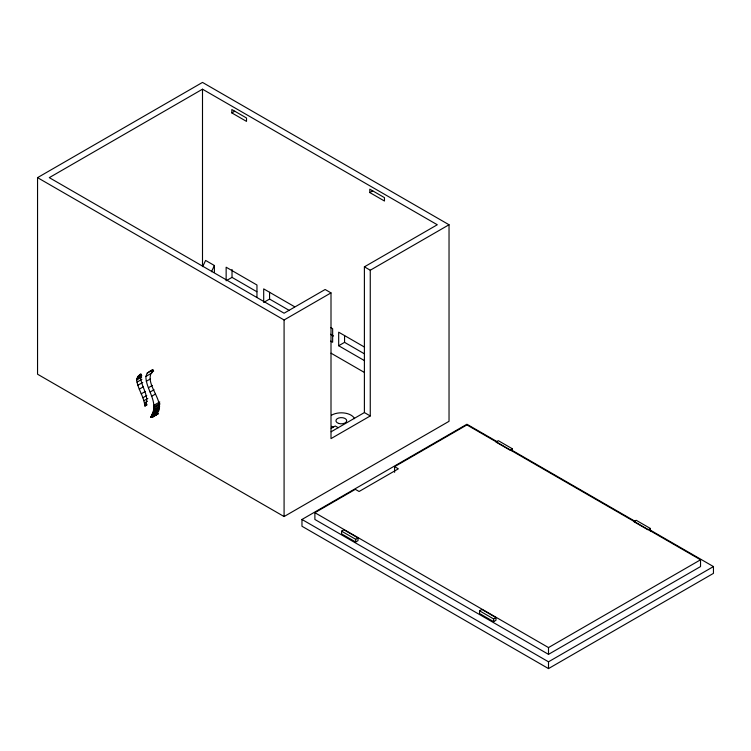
<?xml version="1.0" encoding="UTF-8"?>
<svg xmlns="http://www.w3.org/2000/svg" width="751" height="751" viewBox="0 0 751 751"><rect width="100%" height="100%" fill="white"/><g stroke="black" fill="none" stroke-linecap="round" stroke-linejoin="round"><path stroke-width="1.13" d="M150.36 370.928L152.969 370.459C141.057 384.146 171.772 405.127 153.523 416.523C148.98 419.471 152.171 414.195 153.035 412.168C157.006 399.879 145.854 388.567 145.882 376.448L147.234 373.05L152.312 369.792M150.848 417.378L156.724 413.989L159.625 406.15L153.758 409.539M136.72 379.978L137.48 377.162L140.644 373.914C139.048 384.972 150.829 395.617 145.084 405.981L144.765 405.756C144.108 396.631 137.677 389.056 136.72 379.978L141.61 377.152M202.667 266.652L205.605 260.437L214.401 265.516L214.401 272.294M211.472 271.731L214.401 265.516M37.55 177.64L202.498 82.413L449.032 224.756L449.032 421.311L284.085 516.547L37.55 374.205L37.55 177.64L284.085 319.982L331.003 292.89L331.003 438.622L370.262 415.951L370.262 270.229L449.032 224.756M331.172 431.75L364.395 412.562L364.395 266.84L437.289 224.756L202.498 89.191L49.294 177.64L284.085 313.205L325.136 289.501L331.003 292.89M231.843 112.913L246.516 121.39L246.516 118.001L231.843 109.524L231.843 112.913L234.781 111.223M369.792 192.556L384.465 201.024L384.465 197.635L369.792 189.168L369.792 192.556L372.721 190.857M256.87 291.735L232.021 277.382L226.145 280.771L226.145 267.215L256.964 285.005L256.964 297.434M289.445 310.538L269.562 299.058L263.695 302.446L263.695 288.891L294.514 306.69M138.315 375.885L141.254 374.195M137.48 377.162L141.385 374.899M136.926 378.56L141.817 375.735M147.234 373.05L153.101 369.661L151.749 373.059L145.882 376.448M151.721 372.186L153.673 371.06M137.011 382.137L141.901 379.311M137.874 385.225L142.765 382.4M146.285 381.283L150.2 379.02M139.282 389.149L143.197 386.896M148.435 387.704L152.34 385.441M141.216 393.834L145.121 391.571M150.106 392.003L154.021 389.741M142.85 397.758L146.764 395.505M143.91 400.705L147.825 398.443M151.599 396.275L155.504 394.022M144.483 402.968L147.412 401.269M144.652 404.845L146.614 403.719M144.765 405.756L146.727 404.62M145.084 405.981L147.036 404.855M153.889 405.296L159.756 401.907M154.021 406.704L159.888 403.315M153.964 408L159.832 404.611M153.467 410.788L159.343 407.399M153.035 412.168L158.912 408.779M152.528 413.51L158.395 410.121M151.984 414.665L157.851 411.276M151.495 415.603L157.363 412.215M151.12 416.439L156.987 413.05M150.895 417.058L156.762 413.67M151.064 417.462L157.926 413.829L152.049 417.218M151.477 417.406L157.344 414.017M152.744 416.918L158.414 413.707M364.535 347.112L338.682 332.186L338.682 345.742L344.559 342.353L364.442 353.834M331.219 428.333L335.265 425.995L338.203 427.695M649.531 529.671L713.45 566.573L713.45 573.36L548.502 668.587L301.968 526.244L301.968 519.467L466.915 424.24L497.35 441.813M394.604 466.662L466.915 424.916L700.533 559.795L700.533 566.573L548.502 654.356L314.885 519.467L314.885 512.689L355.345 489.333L359.091 491.492L398.349 468.831L394.604 466.662L394.604 472.313M341.592 531.164L343.939 529.812L358.02 537.941L358.02 540.654L355.674 542.006L341.592 533.877L341.592 531.164L355.674 539.293L358.02 537.941M512.407 448.807L510.06 450.168L495.97 442.029L498.317 440.677L512.407 448.807L512.407 451.52M479.532 610.807L481.879 609.446L495.97 617.585L495.97 620.288L493.623 621.65L479.532 613.511L479.532 610.807L493.623 618.937L495.97 617.585M650.347 528.451L648 529.812L633.91 521.673L636.257 520.321L650.347 528.451L650.347 531.164M314.885 512.689L548.502 647.578L700.533 559.795M301.968 519.467L548.502 661.809L713.45 566.573M364.395 266.84L370.262 270.229M330.675 327.558L332.655 328.713L332.655 342.268L330.675 341.114M330.581 334.289L333.557 336.007M338.682 345.742L364.535 360.668M511.553 450.018L635.327 521.476M331.031 353.186L364.423 372.468M364.395 412.562L370.262 415.951M548.502 647.578L548.502 654.356M548.502 661.809L548.502 668.587M493.623 618.937L493.623 621.65M355.674 539.293L355.674 542.006M344.559 335.575L344.559 342.353M284.085 319.982L284.085 516.547M269.562 292.28L269.562 299.058M232.021 269.478L232.021 277.382M202.498 89.191L202.498 266.333M333.463 427.206A13.696 7.904 0 0 1 331.632 426.315M331.632 415.134A13.696 7.904 0 0 1 354.547 418.673M338.626 423.423A5.398 3.117 0 0 0 346.718 420.72A5.398 3.117 0 0 0 338.626 418.025A5.398 3.117 0 0 0 338.626 423.423"/></g></svg>
